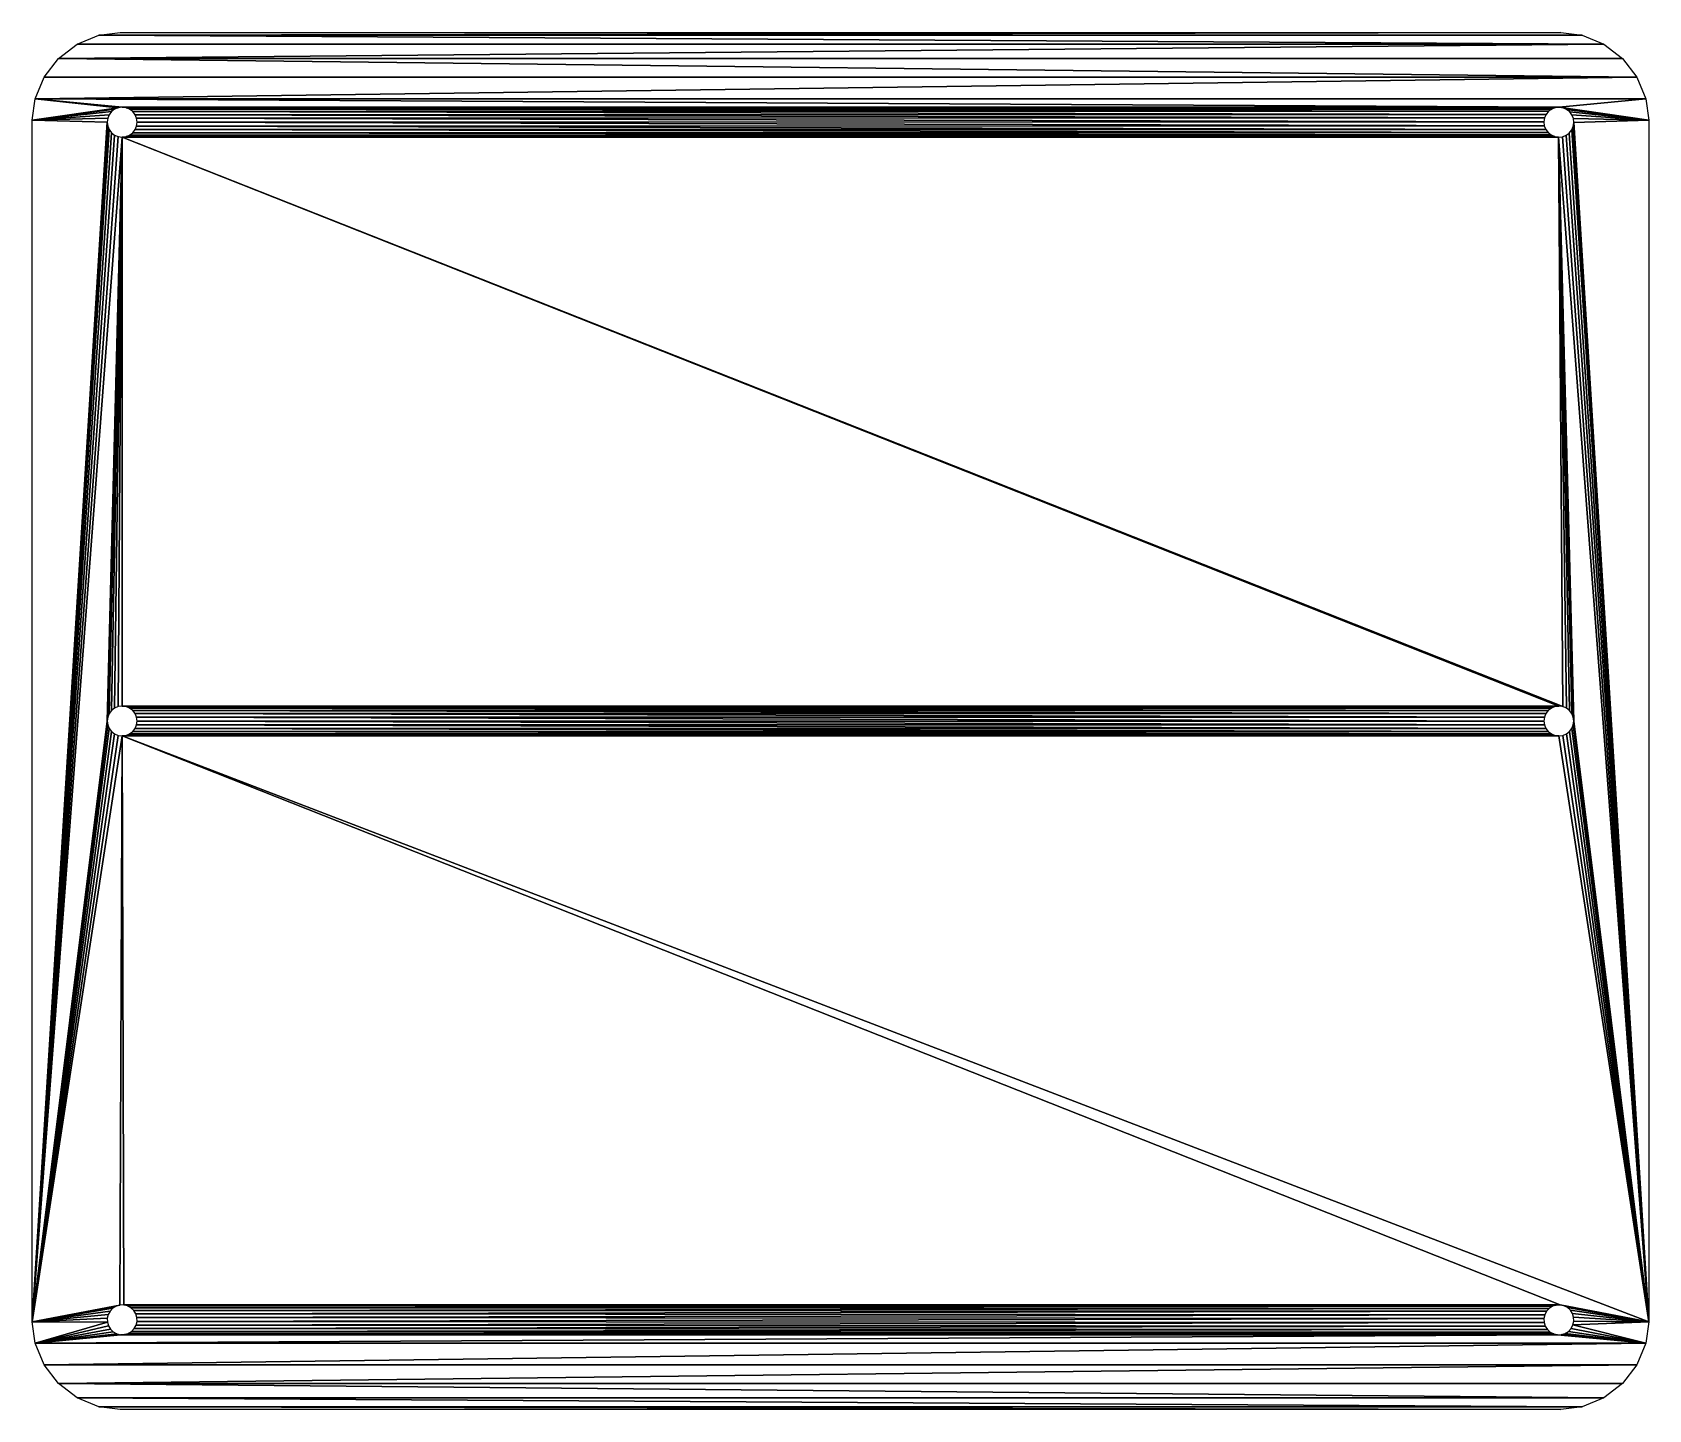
# Model space of a CAD drawing. Extents: x 0 to 270, y 0 to 230.
import ezdxf

# ---------------------------------------------------------------- set-up
doc = ezdxf.new("R2010")
doc.units = 0
doc.layers.add('GROUPE_1', color=7, linetype='CONTINUOUS')

msp = doc.modelspace()

# ---------------------------------------------------------------- meshes
at = {"layer": 'GROUPE_1'}
mesh = msp.add_polyface(dxfattribs=at)
corners = [(254.57, 17.46), (15.27, 17.49), (255.23, 17.49), (15.9, 17.33), (253.95, 17.27), (16.47, 17.02), (253.4, 16.92), (16.95, 16.57), (252.96, 16.44), (17.29, 16.01), (252.65, 15.86), (17.47, 15.39), (252.51, 15.23), (17.49, 14.73), (252.54, 14.57), (17.33, 14.1), (252.73, 13.95), (17.02, 13.53), (253.08, 13.4), (16.57, 13.05), (253.56, 12.96), (16.01, 12.71), (254.14, 12.65), (15.39, 12.53), (254.77, 12.51), (14.73, 12.51), (255.33, 230), (11.11, 229.53), (14.67, 230), (258.89, 229.53), (262.52, 228.03), (7.48, 228.03), (4.36, 225.64), (265.64, 225.64), (268.03, 222.52), (1.97, 222.52), (0.47, 218.89), (269.53, 218.89), (255.06, 217.5), (270, 215.33), (15, 217.5), (255.7, 217.4), (256.3, 217.14), (256.81, 216.73), (257.19, 216.2), (257.43, 215.59), (257.5, 214.94), (270, 14.67), (257.4, 214.3), (257.14, 213.7), (256.73, 213.19), (256.2, 212.81), (255.59, 212.57), (254.94, 212.5), (257.5, 115), (257.41, 115.65), (257.17, 116.25), (256.77, 116.77), (256.25, 117.17), (255.65, 117.41), (15, 212.5), (255, 117.5), (257.41, 114.35), (257.17, 113.75), (256.77, 113.23), (256.25, 112.83), (255.65, 112.59), (255, 112.5), (15, 112.5), (255.86, 17.35), (256.44, 17.04), (256.92, 16.6), (257.27, 16.05), (257.46, 15.43), (257.49, 14.77), (257.35, 14.14), (269.53, 11.11), (257.04, 13.56), (256.6, 13.08), (256.05, 12.73), (255.43, 12.54), (0.47, 11.11), (1.97, 7.48), (268.03, 7.48), (4.36, 4.36), (265.64, 4.36), (262.52, 1.97), (7.48, 1.97), (258.89, 0.47), (11.11, 0.47), (255.33, 0), (14.67, 0), (14.35, 217.41), (0, 215.33), (13.75, 217.17), (13.23, 216.77), (12.83, 216.25), (12.59, 215.65), (12.5, 215), (0, 14.67), (12.59, 214.35), (12.83, 213.75), (13.23, 213.23), (13.75, 212.83), (14.35, 212.59), (12.5, 115), (12.59, 115.65), (12.83, 116.25), (13.23, 116.77), (13.75, 117.17), (14.35, 117.41), (15, 117.5), (12.59, 114.35), (12.83, 113.75), (13.23, 113.23), (13.75, 112.83), (14.35, 112.59), (14.61, 17.47), (13.99, 17.29), (13.43, 16.95), (12.98, 16.47), (12.67, 15.9), (12.51, 15.27), (12.53, 14.61), (12.71, 13.99), (13.05, 13.43), (13.53, 12.98), (14.1, 12.67), (254.35, 117.41), (15.65, 117.41), (253.75, 117.17), (16.25, 117.17), (253.23, 116.77), (16.77, 116.77), (252.83, 116.25), (17.17, 116.25), (252.59, 115.65), (17.41, 115.65), (252.5, 115), (17.5, 115), (252.59, 114.35), (17.41, 114.35), (252.83, 113.75), (17.17, 113.75), (253.23, 113.23), (16.77, 113.23), (253.75, 112.83), (16.25, 112.83), (254.35, 112.59), (15.65, 112.59), (15.65, 217.41), (254.41, 217.43), (253.8, 217.19), (16.25, 217.17), (253.27, 216.81), (16.77, 216.77), (252.86, 216.3), (17.17, 216.25), (252.6, 215.7), (17.41, 215.65), (252.5, 215.06), (17.5, 215), (252.57, 214.41), (17.41, 214.35), (252.81, 213.8), (17.17, 213.75), (253.19, 213.27), (16.77, 213.23), (253.7, 212.86), (16.25, 212.83), (254.3, 212.6), (15.65, 212.59)]
mesh.append_faces([[corners[k] for k in face] for face in [(26, 27, 28), (89, 90, 91)]], dxfattribs={"vtx0": -1})
mesh.append_faces([[corners[k] for k in face] for face in [(0, 1, 2), (1, 0, 3), (3, 4, 5), (5, 6, 7), (7, 8, 9), (9, 10, 11), (11, 12, 13), (13, 14, 15), (15, 16, 17), (17, 18, 19), (19, 20, 21), (21, 22, 23), (23, 24, 25), (27, 30, 31), (31, 30, 32), (32, 34, 35), (35, 34, 36), (38, 39, 41), (41, 39, 42), (42, 39, 43), (43, 39, 44), (44, 39, 45), (45, 39, 46), (46, 47, 48), (48, 47, 49), (49, 47, 50), (50, 47, 51), (51, 47, 52), (52, 47, 53), (54, 47, 62), (62, 47, 63), (63, 47, 64), (64, 47, 65), (65, 47, 66), (66, 47, 67), (2, 47, 69), (69, 47, 70), (70, 47, 71), (71, 47, 72), (72, 47, 73), (73, 47, 74), (74, 47, 75), (75, 76, 77), (77, 76, 78), (78, 76, 79), (79, 76, 80), (80, 76, 24), (81, 76, 82), (82, 83, 84), (84, 86, 87), (87, 88, 89), (36, 92, 93), (92, 36, 40), (93, 98, 99), (105, 60, 106), (106, 60, 107), (107, 60, 108), (108, 60, 109), (109, 60, 110), (110, 60, 111), (117, 68, 1), (99, 123, 81), (128, 111, 61), (111, 128, 129), (129, 130, 131), (131, 132, 133), (133, 134, 135), (135, 136, 137), (137, 138, 139), (139, 140, 141), (141, 142, 143), (143, 144, 145), (145, 146, 147), (147, 148, 149), (149, 67, 68), (150, 152, 153), (153, 154, 155), (155, 156, 157), (157, 158, 159), (159, 160, 161), (161, 162, 163), (163, 164, 165), (165, 166, 167), (167, 168, 169), (169, 170, 171), (171, 53, 60)]], dxfattribs={"vtx0": -1, "vtx1": -1})
mesh.append_faces([[corners[k] for k in face] for face in [(36, 37, 38), (36, 38, 40), (53, 47, 54), (53, 59, 60), (67, 47, 68), (68, 47, 2), (24, 76, 81), (99, 60, 105), (111, 60, 61), (99, 68, 117), (1, 68, 2), (81, 25, 24)]], dxfattribs={"vtx0": -1, "vtx1": -1, "vtx2": -1})
mesh.append_faces([[corners[k] for k in face] for face in [(3, 0, 4), (5, 4, 6), (7, 6, 8), (9, 8, 10), (11, 10, 12), (13, 12, 14), (15, 14, 16), (17, 16, 18), (19, 18, 20), (21, 20, 22), (23, 22, 24), (27, 26, 29), (27, 29, 30), (32, 30, 33), (32, 33, 34), (36, 34, 37), (38, 37, 39), (46, 39, 47), (53, 54, 55), (53, 55, 56), (53, 56, 57), (53, 57, 58), (53, 58, 59), (60, 59, 61), (75, 47, 76), (82, 76, 83), (84, 83, 85), (84, 85, 86), (87, 86, 88), (89, 88, 90), (93, 92, 94), (93, 94, 95), (93, 95, 96), (93, 96, 97), (93, 97, 98), (99, 98, 100), (99, 100, 101), (99, 101, 102), (99, 102, 103), (99, 103, 104), (99, 104, 60), (99, 105, 112), (99, 112, 113), (99, 113, 114), (99, 114, 115), (99, 115, 116), (99, 116, 68), (99, 117, 118), (99, 118, 119), (99, 119, 120), (99, 120, 121), (99, 121, 122), (99, 122, 123), (81, 123, 124), (81, 124, 125), (81, 125, 126), (81, 126, 127), (81, 127, 25), (129, 128, 130), (131, 130, 132), (133, 132, 134), (135, 134, 136), (137, 136, 138), (139, 138, 140), (141, 140, 142), (143, 142, 144), (145, 144, 146), (147, 146, 148), (149, 148, 67), (38, 150, 40), (150, 38, 151), (150, 151, 152), (153, 152, 154), (155, 154, 156), (157, 156, 158), (159, 158, 160), (161, 160, 162), (163, 162, 164), (165, 164, 166), (167, 166, 168), (169, 168, 170), (171, 170, 53)]], dxfattribs={"vtx0": -1, "vtx2": -1})

doc.saveas('drawing.dxf')
